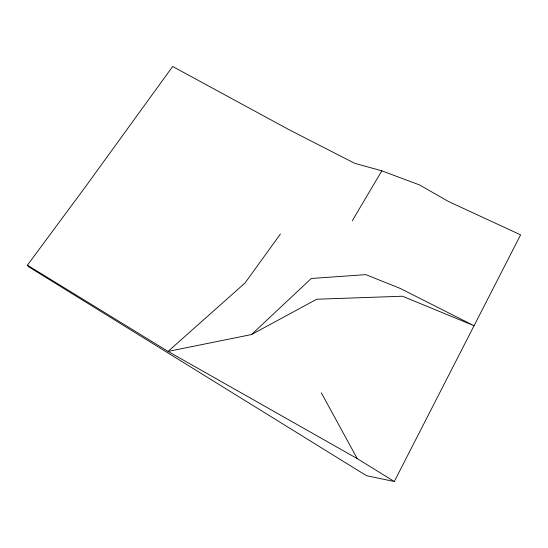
<?xml version="1.0" encoding="UTF-8"?>
<svg xmlns="http://www.w3.org/2000/svg" width="548" height="548" viewBox="0 0 548 548"><rect width="100%" height="100%" fill="white"/><g stroke="black" fill="none" stroke-linecap="round" stroke-linejoin="round"><path stroke-width="0.82" d="M394.293 481.521L520.6 234.852L448.476 201.5L419.494 184.916L381.805 170.832L354.672 163.29L288.81 129.588L172.647 66.479L85.844 186.272L27.4 265.198L28.777 266.855L366.502 475.691L394.293 481.521L357.221 458.608L168.058 351.419L27.4 265.198M352.241 220.823L381.805 170.832M280.446 233.962L244.97 283.049L168.058 351.419L251.491 334.561L316.771 299.222L402.547 296.228L474.061 325.745L400.383 288.501L365.852 274.637L311.285 278.48L251.491 334.561M357.221 458.608L321.313 392.806"/></g></svg>
